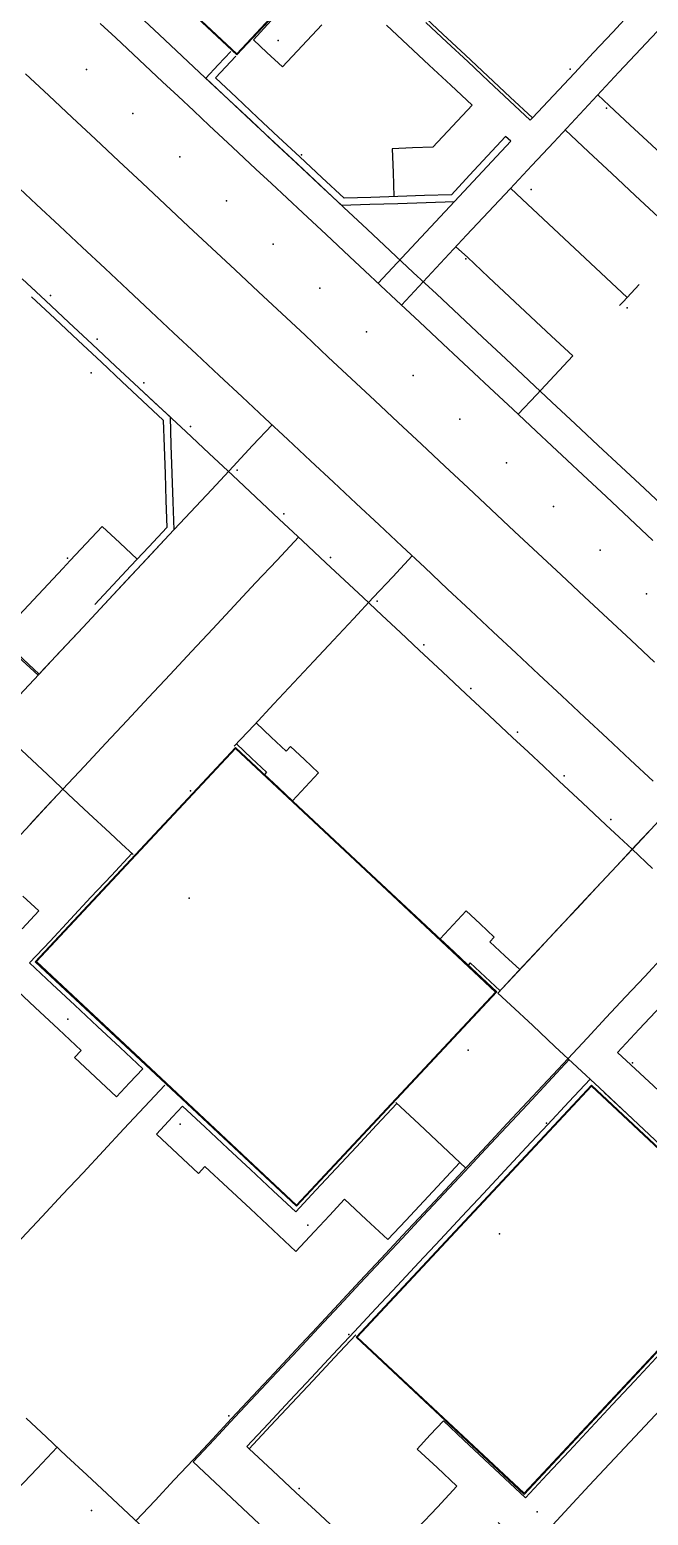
# Model space of a CAD drawing. Extents: x 0 to 368707, y -1 to 358204.
# Drawn here: x 368335.57 to 368354.93, y 357748.91 to 357795.36 of the extents above; entities that cross this region are included whole.
import ezdxf

# ---------------------------------------------------------------- set-up
doc = ezdxf.new("R2010")
doc.units = 0
doc.header["$MEASUREMENT"] = 0
for name, color, linetype in [('3D_LINES', 3, 'Continuous'), ('3D_Points', 1, 'Continuous'), ('PLOTS EXTERNAL LEVEL', 6, 'Continuous'), ('PLOTS FFL', 5, 'Continuous')]:
    doc.layers.add(name, color=color, linetype=linetype)

msp = doc.modelspace()

# ---------------------------------------------------------------- linework, layer by layer
at = {"layer": '3D_LINES'}
for points in [[(368339.005, 357795.78, 53.683), (368339.618, 357795.206, 53.686), (368340.341, 357794.53, 53.697), (368341.064, 357793.854, 53.695), (368341.787, 357793.178, 53.751), (368342.51, 357792.502, 53.79), (368343.233, 357791.826, 53.812), (368343.957, 357791.15, 53.843), (368344.68, 357790.474, 53.857), (368345.403, 357789.798, 53.856), (368346.126, 357789.122, 53.869), (368346.849, 357788.446, 53.901), (368347.572, 357787.77, 53.951), (368348.295, 357787.094, 53.934), (368349.019, 357786.418, 53.936), (368349.742, 357785.741, 53.932), (368350.465, 357785.065, 53.939), (368351.188, 357784.389, 53.878), (368351.911, 357783.713, 53.872), (368352.634, 357783.037, 53.873), (368353.357, 357782.361, 53.881), (368354.081, 357781.685, 53.874), (368354.804, 357781.009, 53.856), (368355.527, 357780.333, 53.845)], [(368343.127, 357795.641, 53.745), (368342.571, 357795.045, 53.739), (368342.996, 357794.647, 53.758), (368343.482, 357794.193, 53.759), (368344.097, 357794.851, 53.759), (368344.711, 357795.508, 53.718)], [(368354.413, 357795.924, 53.7), (368353.813, 357795.283, 53.724), (368353.213, 357794.641, 53.857), (368352.613, 357793.999, 53.846), (368351.958, 357793.299, 53.879), (368351.303, 357792.598, 53.877), (368350.603, 357793.253, 53.855), (368349.902, 357793.908, 53.841), (368349.202, 357794.562, 53.785), (368348.502, 357795.217, 53.781), (368347.801, 357795.872, 53.757)], [(368337.782, 357795.553, 53.676), (368338.269, 357795.098, 53.68), (368339, 357794.415, 53.667), (368339.73, 357793.732, 53.688), (368340.217, 357793.277, 53.705), (368340.704, 357792.822, 53.752), (368341.191, 357792.366, 53.767), (368341.922, 357791.683, 53.783), (368342.652, 357791.001, 53.817), (368343.139, 357790.545, 53.841), (368343.626, 357790.09, 53.852), (368344.113, 357789.635, 53.855), (368344.844, 357788.952, 53.87), (368345.574, 357788.269, 53.856), (368346.061, 357787.814, 53.903), (368346.548, 357787.358, 53.932), (368347.035, 357786.903, 53.926), (368347.766, 357786.22, 53.937), (368348.496, 357785.537, 53.901), (368348.983, 357785.082, 53.927), (368349.47, 357784.627, 53.933), (368349.957, 357784.171, 53.91), (368350.688, 357783.488, 53.877), (368351.418, 357782.805, 53.859), (368351.905, 357782.35, 53.877), (368352.392, 357781.895, 53.904), (368352.879, 357781.44, 53.886), (368353.609, 357780.757, 53.876), (368354.34, 357780.074, 53.838), (368355.07, 357779.391, 53.856)], [(368346.736, 357795.499, 53.751), (368347.406, 357794.873, 53.754), (368348.075, 357794.247, 53.779), (368348.745, 357793.621, 53.778), (368349.414, 357792.995, 53.888), (368348.8, 357792.337, 53.881), (368348.185, 357791.68, 53.893), (368347.55, 357791.659, 53.872), (368346.916, 357791.637, 53.847), (368346.941, 357790.888, 53.869), (368346.966, 357790.138, 53.929)], [(368347.202, 357786.747, 53.926), (368347.882, 357787.475, 53.951), (368348.563, 357788.203, 53.953), (368349.243, 357788.931, 53.938), (368349.924, 357789.659, 53.905), (368350.605, 357790.387, 53.913), (368351.285, 357791.115, 53.889), (368351.966, 357791.843, 53.922), (368352.646, 357792.571, 53.842), (368353.327, 357793.299, 53.814), (368354.007, 357794.027, 53.831), (368354.688, 357794.755, 53.716), (368355.369, 357795.483, 53.696)], [(368351.303, 357792.598, 53.874), (368351.235, 357792.525, 53.88), (368350.581, 357793.136, 53.851), (368349.928, 357793.747, 53.839), (368349.275, 357794.358, 53.783), (368348.621, 357794.969, 53.78), (368347.968, 357795.579, 53.756)], [(368341.866, 357794.679, 53.677), (368341.473, 357794.259, 53.685), (368341.08, 357793.839, 53.694), (368341.788, 357793.177, 53.749), (368342.496, 357792.515, 53.773), (368343.204, 357791.853, 53.811), (368343.912, 357791.192, 53.84), (368344.62, 357790.53, 53.856), (368345.328, 357789.868, 53.853), (368346.211, 357789.898, 53.872), (368347.095, 357789.927, 53.929), (368347.978, 357789.957, 53.915), (368348.861, 357789.987, 53.951), (368349.448, 357790.614, 53.916), (368350.034, 357791.241, 53.913), (368350.62, 357791.868, 53.903), (368350.463, 357792.015, 53.898), (368349.897, 357791.409, 53.915), (368349.331, 357790.804, 53.906), (368348.765, 357790.199, 53.938), (368347.926, 357790.17, 53.915), (368347.087, 357790.142, 53.929), (368346.249, 357790.114, 53.872), (368345.41, 357790.086, 53.867), (368344.715, 357790.735, 53.86), (368344.02, 357791.385, 53.84), (368343.361, 357792.001, 53.813), (368342.702, 357792.617, 53.782), (368342.043, 357793.233, 53.726), (368341.384, 357793.849, 53.715), (368342.023, 357794.532, 53.709)], [(368335.443, 357793.976, 53.745), (368336.171, 357793.295, 53.74), (368336.9, 357792.614, 53.776), (368337.628, 357791.933, 53.769), (368338.357, 357791.251, 53.791), (368339.086, 357790.57, 53.778), (368339.814, 357789.889, 53.817), (368340.543, 357789.208, 53.815), (368341.271, 357788.527, 53.833), (368342, 357787.846, 53.84), (368342.729, 357787.164, 53.862), (368343.457, 357786.483, 53.876), (368344.186, 357785.802, 53.899), (368344.914, 357785.121, 53.91), (368345.643, 357784.44, 53.926), (368346.372, 357783.759, 53.91), (368347.1, 357783.078, 53.923), (368347.829, 357782.396, 53.934), (368348.557, 357781.715, 53.927), (368349.286, 357781.034, 53.927), (368350.014, 357780.353, 53.904), (368350.743, 357779.672, 53.916), (368351.472, 357778.991, 53.904), (368352.2, 357778.309, 53.905), (368352.929, 357777.628, 53.886), (368353.657, 357776.947, 53.909), (368354.386, 357776.266, 53.869), (368355.115, 357775.585, 53.874)], [(368352.324, 357792.226, 53.87), (368353.054, 357791.543, 53.853), (368353.785, 357790.86, 53.874), (368354.515, 357790.177, 53.853), (368355.246, 357789.494, 53.811), (368355.976, 357788.811, 53.819), (368356.488, 357789.359, 53.681), (368357.001, 357789.907, 53.665), (368356.341, 357790.523, 53.679), (368355.682, 357791.14, 53.689), (368355.022, 357791.756, 53.803), (368354.363, 357792.373, 53.816), (368353.704, 357792.989, 53.823), (368353.348, 357793.322, 53.815)], [(368335.072, 357790.558, 53.757), (368335.787, 357789.89, 53.753), (368336.501, 357789.222, 53.78), (368337.215, 357788.554, 53.778), (368337.93, 357787.886, 53.809), (368338.644, 357787.219, 53.813), (368339.358, 357786.551, 53.825), (368340.073, 357785.883, 53.828), (368340.787, 357785.215, 53.852), (368341.501, 357784.547, 53.86), (368342.216, 357783.879, 53.899), (368342.93, 357783.212, 53.888), (368343.644, 357782.544, 53.903), (368344.359, 357781.876, 53.897), (368345.073, 357781.208, 53.902), (368345.787, 357780.54, 53.905), (368346.502, 357779.872, 53.904), (368347.216, 357779.205, 53.888), (368347.93, 357778.537, 53.897), (368348.645, 357777.869, 53.89), (368349.359, 357777.201, 53.886), (368350.073, 357776.533, 53.879), (368350.788, 357775.866, 53.866), (368351.502, 357775.198, 53.863), (368352.216, 357774.53, 53.887), (368352.931, 357773.862, 53.88), (368353.645, 357773.194, 53.854), (368354.359, 357772.526, 53.855), (368355.074, 357771.859, 53.833)], [(368350.616, 357790.4, 53.914), (368350.984, 357790.056, 53.91), (368351.641, 357789.442, 53.912), (368352.298, 357788.828, 53.915), (368352.955, 357788.213, 53.865), (368353.612, 357787.599, 53.861), (368354.269, 357786.985, 53.831)], [(368348.861, 357789.987, 53.95), (368348.264, 357789.348, 53.948), (368347.666, 357788.708, 53.948), (368347.069, 357788.069, 53.925), (368346.471, 357787.43, 53.935)], [(368350.854, 357783.332, 53.878), (368351.423, 357783.941, 53.879), (368351.992, 357784.55, 53.87), (368352.561, 357785.159, 53.872), (368351.902, 357785.775, 53.876), (368351.243, 357786.392, 53.94), (368350.583, 357787.008, 53.938), (368349.924, 357787.625, 53.933), (368349.265, 357788.241, 53.932), (368348.909, 357788.573, 53.949)], [(368335.339, 357787.571, 53.784), (368336.069, 357786.888, 53.801), (368336.8, 357786.205, 53.823), (368337.53, 357785.522, 53.829), (368338.261, 357784.839, 53.854), (368338.991, 357784.156, 53.87), (368339.722, 357783.473, 53.868), (368340.452, 357782.79, 53.886), (368341.183, 357782.107, 53.886), (368341.913, 357781.424, 53.886), (368342.644, 357780.741, 53.918), (368343.374, 357780.058, 53.881), (368344.105, 357779.375, 53.923), (368344.835, 357778.693, 53.899), (368345.419, 357778.146, 53.914), (368346.004, 357777.6, 53.942), (368346.588, 357777.054, 53.948), (368347.173, 357776.507, 53.924), (368347.757, 357775.961, 53.894), (368348.487, 357775.278, 53.914), (368349.218, 357774.595, 53.897), (368349.948, 357773.912, 53.903), (368350.679, 357773.229, 53.884), (368351.166, 357772.774, 53.881), (368351.653, 357772.319, 53.899), (368352.14, 357771.863, 53.877), (368352.87, 357771.18, 53.864), (368353.601, 357770.497, 53.851), (368354.011, 357770.114, 53.859), (368354.422, 357769.73, 53.855), (368355.062, 357769.132, 53.838)], [(368335.617, 357787.31, 53.819), (368336.069, 357786.888, 53.804), (368336.8, 357786.205, 53.839), (368337.53, 357785.522, 53.828), (368338.261, 357784.839, 53.853), (368338.991, 357784.156, 53.869), (368339.477, 357783.702, 53.859), (368339.962, 357783.248, 53.898), (368339.992, 357782.365, 53.838), (368340.022, 357781.482, 53.867), (368340.051, 357780.598, 53.844), (368340.081, 357779.715, 53.839), (368339.501, 357779.095, 53.815), (368338.922, 357778.475, 53.813), (368338.342, 357777.855, 53.799), (368337.763, 357777.235, 53.796)], [(368354.03, 357786.73, 53.848), (368354.142, 357786.849, 53.848), (368354.645, 357787.387, 53.856)], [(368335.627, 357787.007, 53.82), (368336.356, 357786.325, 53.814), (368337.085, 357785.644, 53.853), (368337.814, 357784.963, 53.854), (368338.459, 357784.359, 53.883), (368339.105, 357783.756, 53.877), (368339.75, 357783.152, 53.897), (368339.778, 357782.313, 53.861), (368339.807, 357781.474, 53.866), (368339.835, 357780.635, 53.836), (368339.863, 357779.797, 53.829), (368339.299, 357779.193, 53.815), (368338.734, 357778.589, 53.815), (368338.17, 357777.985, 53.798), (368337.606, 357777.382, 53.798)], [(368335.902, 357775.244, 53.728), (368336.572, 357775.962, 53.793), (368337.243, 357776.679, 53.797), (368337.914, 357777.397, 53.795), (368338.585, 357778.115, 53.827), (368339.256, 357778.832, 53.813), (368339.927, 357779.55, 53.825), (368340.598, 357780.267, 53.844), (368341.268, 357780.985, 53.848), (368341.939, 357781.702, 53.891), (368342.547, 357782.352, 53.907), (368343.154, 357783.002, 53.892)], [(368329.819, 357780.794, 53.64), (368330.396, 357780.254, 53.634), (368330.973, 357779.715, 53.629), (368331.551, 357779.175, 53.648), (368332.128, 357778.635, 53.649), (368332.745, 357778.058, 53.655), (368333.363, 357777.481, 53.639), (368333.981, 357776.903, 53.652), (368334.598, 357776.326, 53.697), (368335.216, 357775.749, 53.723), (368335.833, 357775.171, 53.718)], [(368338.936, 357778.804, 53.822), (368338.388, 357779.317, 53.815), (368337.84, 357779.829, 53.807), (368337.338, 357779.292, 53.824), (368336.837, 357778.756, 53.787), (368336.612, 357778.515, 53.791), (368336.151, 357778.023, 53.789), (368335.691, 357777.53, 53.788), (368335.231, 357777.038, 53.775)], [(368335.59, 357770.518, 53.717), (368336.102, 357771.066, 53.726), (368336.614, 357771.614, 53.729), (368337.284, 357772.33, 53.725), (368337.954, 357773.046, 53.725), (368338.623, 357773.763, 53.738), (368339.293, 357774.479, 53.734), (368339.962, 357775.195, 53.804), (368340.632, 357775.911, 53.798), (368341.301, 357776.627, 53.828), (368341.971, 357777.344, 53.839), (368342.641, 357778.06, 53.85), (368343.31, 357778.776, 53.841), (368343.98, 357779.492, 53.929)], [(368347.537, 357778.904, 53.895), (368346.93, 357778.255, 53.902), (368346.322, 357777.605, 53.912), (368345.701, 357776.94, 53.86), (368345.079, 357776.275, 53.819), (368344.457, 357775.61, 53.843), (368343.836, 357774.945, 53.843), (368343.214, 357774.281, 53.83), (368342.593, 357773.616, 53.759), (368341.971, 357772.951, 53.778)], [(368336.55, 357775.938, 53.799), (368337.233, 357776.669, 53.797), (368337.916, 357777.399, 53.795)], [(368335.205, 357775.831, 53.724), (368335.869, 357775.21, 53.727), (368336.516, 357775.902, 53.798)], [(368338.075, 357770.248, 53.718), (368337.427, 357770.854, 53.72), (368336.779, 357771.46, 53.722), (368336.131, 357772.066, 53.721), (368335.482, 357772.672, 53.711), (368334.834, 357773.278, 53.715), (368334.423, 357773.663, 53.7), (368334.904, 357774.178, 53.706), (368335.386, 357774.693, 53.711), (368335.867, 357775.208, 53.727)], [(368342.04, 357773.024, 53.773), (368342.511, 357772.583, 53.756), (368342.982, 357772.143, 53.75), (368342.914, 357772.07, 53.751), (368343.352, 357771.66, 53.761), (368343.79, 357771.25, 53.733), (368344.2, 357771.689, 53.72), (368344.61, 357772.127, 53.716), (368344.171, 357772.537, 53.742), (368343.733, 357772.947, 53.744), (368343.596, 357772.8, 53.745), (368343.125, 357773.241, 53.752), (368342.654, 357773.681, 53.759)], [(368336.599, 357771.598, 53.73), (368336.028, 357770.987, 53.726), (368335.457, 357770.376, 53.722), (368334.886, 357769.766, 53.788), (368334.316, 357769.155, 53.792), (368333.745, 357768.544, 53.798), (368333.174, 357767.934, 53.793), (368332.547, 357767.264, 53.818), (368331.921, 357766.593, 53.817), (368331.294, 357765.923, 53.801), (368330.668, 357765.253, 53.828), (368330.042, 357764.583, 53.802), (368329.415, 357763.913, 53.81), (368328.789, 357763.243, 53.801), (368328.158, 357762.568, 53.798), (368327.526, 357761.893, 53.782), (368326.895, 357761.218, 53.823), (368326.264, 357760.542, 53.829)], [(368350.222, 357765.237, 53.793), (368350.84, 357765.899, 53.796), (368351.459, 357766.56, 53.797), (368352.077, 357767.222, 53.811), (368352.696, 357767.883, 53.823), (368353.314, 357768.545, 53.824), (368353.933, 357769.206, 53.835), (368354.551, 357769.868, 53.852), (368355.169, 357770.529, 53.863), (368355.788, 357771.191, 53.834)], [(368355.486, 357760.316, 53.763), (368354.79, 357760.967, 53.771), (368354.094, 357761.617, 53.78), (368353.398, 357762.268, 53.774), (368352.702, 357762.919, 53.767), (368352.006, 357763.57, 53.771), (368351.31, 357764.221, 53.757), (368350.614, 357764.871, 53.795), (368350.222, 357765.237, 53.793), (368350.868, 357765.928, 53.795), (368351.513, 357766.619, 53.796), (368352.159, 357767.309, 53.811), (368352.805, 357768, 53.823), (368353.451, 357768.691, 53.824), (368354.096, 357769.381, 53.838), (368354.742, 357770.072, 53.859), (368355.388, 357770.763, 53.858)], [(368338.075, 357770.248, 53.718), (368338.441, 357769.907, 53.739), (368338.806, 357769.565, 53.745)], [(368335.021, 357765.458, 53.847), (368335.745, 357764.781, 53.844), (368336.469, 357764.105, 53.836), (368337.178, 357763.441, 53.818), (368336.973, 357763.222, 53.808), (368337.631, 357762.608, 53.834), (368338.288, 357761.993, 53.823), (368338.698, 357762.431, 53.834), (368339.108, 357762.87, 53.824), (368338.4, 357763.531, 53.843), (368337.692, 357764.192, 53.84), (368336.985, 357764.854, 53.846), (368336.277, 357765.515, 53.846), (368335.57, 357766.177, 53.797), (368336.21, 357766.861, 53.811), (368336.85, 357767.546, 53.803), (368337.49, 357768.23, 53.822), (368338.129, 357768.915, 53.809), (368338.769, 357769.599, 53.744)], [(368335.359, 357768.27, 53.79), (368335.858, 357767.803, 53.798), (368335.338, 357767.247, 53.803)], [(368350.29, 357765.31, 53.793), (368349.823, 357765.747, 53.786), (368349.356, 357766.183, 53.814), (368349.288, 357766.11, 53.818), (368348.85, 357766.52, 53.829), (368348.412, 357766.93, 53.8), (368348.821, 357767.368, 53.793), (368349.231, 357767.806, 53.794), (368349.669, 357767.397, 53.827), (368350.108, 357766.987, 53.812), (368349.971, 357766.841, 53.812), (368350.438, 357766.404, 53.784), (368350.905, 357765.968, 53.779)], [(368352.414, 357763.188, 53.754), (368353.014, 357763.83, 53.783), (368353.613, 357764.472, 53.776), (368354.213, 357765.114, 53.77), (368354.813, 357765.756, 53.77), (368355.413, 357766.397, 53.75), (368356.013, 357767.039, 53.77), (368356.613, 357767.681, 53.789)], [(368359.17, 357765.291, 53.782), (368358.494, 357764.568, 53.75), (368357.818, 357763.844, 53.736), (368357.142, 357763.121, 53.745), (368356.466, 357762.398, 53.75), (368355.79, 357761.675, 53.768), (368355.086, 357762.333, 53.781), (368354.382, 357762.991, 53.802), (368353.964, 357763.382, 53.783), (368354.64, 357764.105, 53.779), (368355.316, 357764.828, 53.759), (368355.992, 357765.552, 53.765), (368356.668, 357766.275, 53.745), (368357.344, 357766.998, 53.771)], [(368342.753, 357748.643, 53.791), (368342.065, 357749.287, 53.782), (368341.377, 357749.93, 53.789), (368340.688, 357750.574, 53.793), (368341.342, 357751.273, 53.795), (368341.995, 357751.971, 53.794), (368342.649, 357752.67, 53.796), (368343.302, 357753.369, 53.786), (368343.956, 357754.068, 53.788), (368344.609, 357754.767, 53.775), (368345.262, 357755.466, 53.778), (368345.916, 357756.165, 53.78), (368346.569, 357756.864, 53.788), (368347.223, 357757.563, 53.777), (368347.876, 357758.262, 53.769), (368348.529, 357758.961, 53.773), (368349.183, 357759.66, 53.772), (368349.836, 357760.359, 53.737), (368350.49, 357761.058, 53.736), (368351.143, 357761.756, 53.747), (368351.797, 357762.455, 53.752), (368352.45, 357763.154, 53.754)], [(368349.248, 357759.803, 53.767), (368349.881, 357760.48, 53.736), (368350.514, 357761.157, 53.729), (368351.147, 357761.834, 53.748), (368351.78, 357762.511, 53.752), (368352.414, 357763.188, 53.754)], [(368332.581, 357754.637, 53.826), (368333.128, 357755.223, 53.827), (368333.676, 357755.808, 53.813), (368334.224, 357756.394, 53.81), (368334.771, 357756.98, 53.813), (368335.319, 357757.566, 53.81), (368335.959, 357758.251, 53.806), (368336.599, 357758.935, 53.81), (368337.24, 357759.62, 53.835), (368337.88, 357760.305, 53.83), (368338.52, 357760.99, 53.825), (368339.16, 357761.674, 53.828), (368339.8, 357762.359, 53.832)], [(368342.443, 357750.986, 53.793), (368342.37, 357751.055, 53.794), (368343.043, 357751.774, 53.795), (368343.715, 357752.493, 53.789), (368344.387, 357753.212, 53.78), (368345.059, 357753.931, 53.769), (368345.732, 357754.65, 53.768), (368346.404, 357755.369, 53.775), (368347.076, 357756.088, 53.765), (368347.748, 357756.807, 53.755), (368348.421, 357757.527, 53.773), (368349.093, 357758.246, 53.774), (368349.765, 357758.965, 53.761), (368350.438, 357759.684, 53.743), (368351.11, 357760.403, 53.737), (368351.782, 357761.122, 53.739), (368352.445, 357761.831, 53.758), (368353.107, 357762.54, 53.761)], [(368349.031, 357759.937, 53.781), (368348.468, 357759.334, 53.787), (368347.905, 357758.732, 53.786), (368347.341, 357758.129, 53.784), (368346.778, 357757.526, 53.787), (368346.102, 357758.158, 53.792), (368345.426, 357758.79, 53.788), (368344.956, 357758.286, 53.781), (368344.485, 357757.783, 53.777), (368343.9, 357757.157, 53.782), (368343.189, 357757.822, 53.813), (368342.478, 357758.486, 53.799), (368341.767, 357759.151, 53.819), (368341.056, 357759.816, 53.805), (368340.851, 357759.597, 53.806), (368340.194, 357760.211, 53.831), (368339.536, 357760.826, 53.807), (368340.04, 357761.365, 53.81), (368340.356, 357761.702, 53.809), (368341.063, 357761.041, 53.834), (368341.771, 357760.379, 53.809), (368342.479, 357759.718, 53.82), (368343.186, 357759.056, 53.797), (368343.894, 357758.395, 53.809), (368344.527, 357759.072, 53.805), (368345.16, 357759.749, 53.826), (368345.793, 357760.426, 53.841), (368346.426, 357761.104, 53.837), (368347.059, 357761.781, 53.825)], [(368349.214, 357759.766, 53.769), (368348.484, 357760.449, 53.784), (368347.753, 357761.132, 53.794), (368347.023, 357761.815, 53.82)], [(368353.547, 357762.129, 53.773), (368353.985, 357761.719, 53.769), (368354.424, 357761.309, 53.785)], [(368338.897, 357748.731, 53.801), (368339.496, 357749.371, 53.797), (368340.094, 357750.011, 53.794), (368340.692, 357750.651, 53.794), (368341.29, 357751.291, 53.796), (368341.889, 357751.931, 53.795), (368342.558, 357752.646, 53.797), (368343.227, 357753.362, 53.79), (368343.896, 357754.078, 53.79), (368344.565, 357754.793, 53.775), (368345.234, 357755.509, 53.776), (368345.903, 357756.225, 53.779), (368346.572, 357756.94, 53.788), (368347.241, 357757.656, 53.772), (368347.91, 357758.371, 53.77), (368348.579, 357759.087, 53.772), (368349.248, 357759.803, 53.768)], [(368346.492, 357747.201, 53.776), (368347.104, 357747.856, 53.77), (368347.715, 357748.51, 53.772), (368348.327, 357749.164, 53.774), (368348.938, 357749.818, 53.781), (368348.317, 357750.399, 53.772), (368347.696, 357750.98, 53.775), (368348.106, 357751.418, 53.765), (368348.515, 357751.856, 53.767), (368349.158, 357751.256, 53.774), (368349.8, 357750.656, 53.761), (368350.442, 357750.056, 53.757), (368351.084, 357749.455, 53.756), (368351.765, 357750.184, 53.772), (368352.447, 357750.913, 53.779), (368353.128, 357751.642, 53.778), (368353.809, 357752.37, 53.763), (368354.491, 357753.099, 53.771), (368355.172, 357753.828, 53.742), (368355.853, 357754.557, 53.732), (368356.535, 357755.286, 53.731), (368357.216, 357756.014, 53.67), (368357.886, 357756.731, 53.676), (368358.555, 357757.447, 53.683)], [(368359.432, 357756.627, 53.667), (368358.797, 357755.948, 53.664), (368358.161, 357755.269, 53.68), (368357.526, 357754.589, 53.735), (368356.891, 357753.91, 53.737), (368356.256, 357753.23, 53.749), (368355.621, 357752.551, 53.771), (368354.986, 357751.872, 53.79), (368354.351, 357751.192, 53.78), (368353.716, 357750.513, 53.778), (368353.08, 357749.834, 53.781), (368352.445, 357749.154, 53.78), (368351.81, 357748.475, 53.786), (368351.175, 357747.796, 53.764), (368350.7, 357748.24, 53.755), (368350.225, 357748.683, 53.767)], [(368347.578, 357746.186, 53.784), (368346.965, 357746.759, 53.777), (368346.352, 357747.332, 53.788), (368345.739, 357747.906, 53.79), (368345.126, 357748.479, 53.797), (368344.513, 357749.052, 53.793), (368343.899, 357749.625, 53.801), (368343.171, 357750.306, 53.793), (368342.443, 357750.986, 53.795), (368343.11, 357751.7, 53.796), (368343.777, 357752.413, 53.792), (368344.444, 357753.126, 53.784), (368345.111, 357753.84, 53.773), (368345.778, 357754.553, 53.768)], [(368344.811, 357743.203, 53.795), (368344.115, 357743.853, 53.784), (368343.42, 357744.503, 53.797), (368342.724, 357745.154, 53.796), (368342.029, 357745.804, 53.8), (368341.333, 357746.454, 53.799), (368340.665, 357747.079, 53.8), (368339.997, 357747.703, 53.802), (368339.329, 357748.327, 53.798), (368338.662, 357748.952, 53.8), (368337.994, 357749.576, 53.798), (368337.361, 357750.168, 53.793), (368336.727, 357750.76, 53.797), (368336.094, 357751.352, 53.795), (368335.461, 357751.944, 53.809)], [(368324.66, 357738.455, 53.8), (368325.334, 357739.176, 53.831), (368326.007, 357739.896, 53.813), (368326.68, 357740.616, 53.842), (368327.353, 357741.336, 53.833), (368328.027, 357742.056, 53.838), (368328.7, 357742.777, 53.841), (368329.373, 357743.497, 53.832), (368330.047, 357744.217, 53.828), (368330.72, 357744.937, 53.832), (368331.393, 357745.657, 53.841), (368332.067, 357746.378, 53.848), (368332.69, 357747.044, 53.851), (368333.312, 357747.71, 53.85), (368333.935, 357748.376, 53.84), (368334.558, 357749.043, 53.809), (368335.181, 357749.709, 53.807), (368335.804, 357750.375, 53.809), (368336.427, 357751.041, 53.796)]]:
    msp.add_polyline3d(points, dxfattribs=at)
at = {"layer": '3D_Points'}
for p in [(368343.346, 357795.021, 53.65), (368337.345, 357794.11, 53.754), (368352.482, 357794.122, 53.85), (368353.623, 357792.902, 53.8), (368338.804, 357792.742, 53.779), (368344.076, 357791.445, 53.85), (368340.267, 357791.378, 53.804), (368351.265, 357790.356, 53.9), (368341.726, 357790.01, 53.829), (368343.189, 357788.647, 53.854), (368349.215, 357788.188, 53.95), (368344.649, 357787.279, 53.876), (368336.22, 357787.049, 53.829), (368354.267, 357786.657, 53.8), (368346.111, 357785.915, 53.894), (368337.681, 357785.683, 53.854), (368337.498, 357784.625, 53.85), (368347.571, 357784.547, 53.907), (368339.142, 357784.317, 53.879), (368349.033, 357783.183, 53.914), (368340.603, 357782.952, 53.901), (368350.493, 357781.816, 53.917), (368342.064, 357781.586, 53.919), (368351.955, 357780.451, 53.914), (368343.525, 357780.22, 53.932), (368353.415, 357779.084, 53.907), (368336.756, 357778.832, 53.8), (368344.986, 357778.854, 53.939), (368346.447, 357777.488, 53.942), (368354.873, 357777.715, 53.895), (368347.908, 357776.122, 53.939), (368349.369, 357774.756, 53.932), (368350.83, 357773.391, 53.92), (368352.291, 357772.025, 53.902), (368340.601, 357771.559, 53.8), (368353.752, 357770.659, 53.88), (368340.565, 357768.202, 53.95), (368336.765, 357764.422, 53.8), (368349.289, 357763.455, 53.8), (368354.436, 357763.05, 53.9), (368340.281, 357761.14, 53.8), (368351.736, 357761.165, 53.75), (368344.274, 357757.98, 53.8), (368350.273, 357757.709, 53.9), (368345.555, 357754.556, 53.75), (368341.798, 357752.016, 53.8), (368344.007, 357749.74, 53.8), (368337.511, 357749.06, 53.8), (368351.447, 357749.017, 53.75)]:
    msp.add_point(p, dxfattribs=at)
at = {"layer": 'PLOTS EXTERNAL LEVEL'}
for points in [[(368335.654, 357800.555, 53.65), (368338.983, 357804.116, 53.65), (368342.313, 357807.677, 53.65), (368348.715, 357801.691, 53.65), (368345.386, 357798.13, 53.65), (368342.057, 357794.569, 53.65), (368335.654, 357800.555, 53.65)], [(368350.185, 357765.27, 53.8), (368343.922, 357758.572, 53.8), (368339.834, 357762.396, 53.8), (368335.744, 357766.217, 53.8), (368342.007, 357772.916, 53.8), (368346.097, 357769.094, 53.8), (368350.185, 357765.27, 53.8)], [(368353.149, 357762.357, 53.75), (368345.784, 357754.479, 53.75), (368351.045, 357749.56, 53.75), (368358.41, 357757.438, 53.75), (368353.149, 357762.357, 53.75)]]:
    msp.add_polyline3d(points, dxfattribs=at)
at = {"layer": 'PLOTS FFL'}
for points in [[(368335.689, 357800.556, 53.8), (368339.001, 357804.099, 53.8), (368342.314, 357807.642, 53.8), (368348.68, 357801.69, 53.8), (368342.056, 357794.604, 53.8), (368335.689, 357800.556, 53.8)], [(368350.149, 357765.269, 53.95), (368343.921, 357758.607, 53.95), (368339.851, 357762.414, 53.95), (368335.78, 357766.218, 53.95), (368342.008, 357772.88, 53.95), (368346.08, 357769.076, 53.95), (368350.149, 357765.269, 53.95)], [(368353.151, 357762.321, 53.9), (368358.375, 357757.437, 53.9), (368351.044, 357749.595, 53.9), (368345.819, 357754.48, 53.9), (368353.151, 357762.321, 53.9)]]:
    msp.add_polyline3d(points, dxfattribs=at)

doc.saveas('drawing.dxf')
